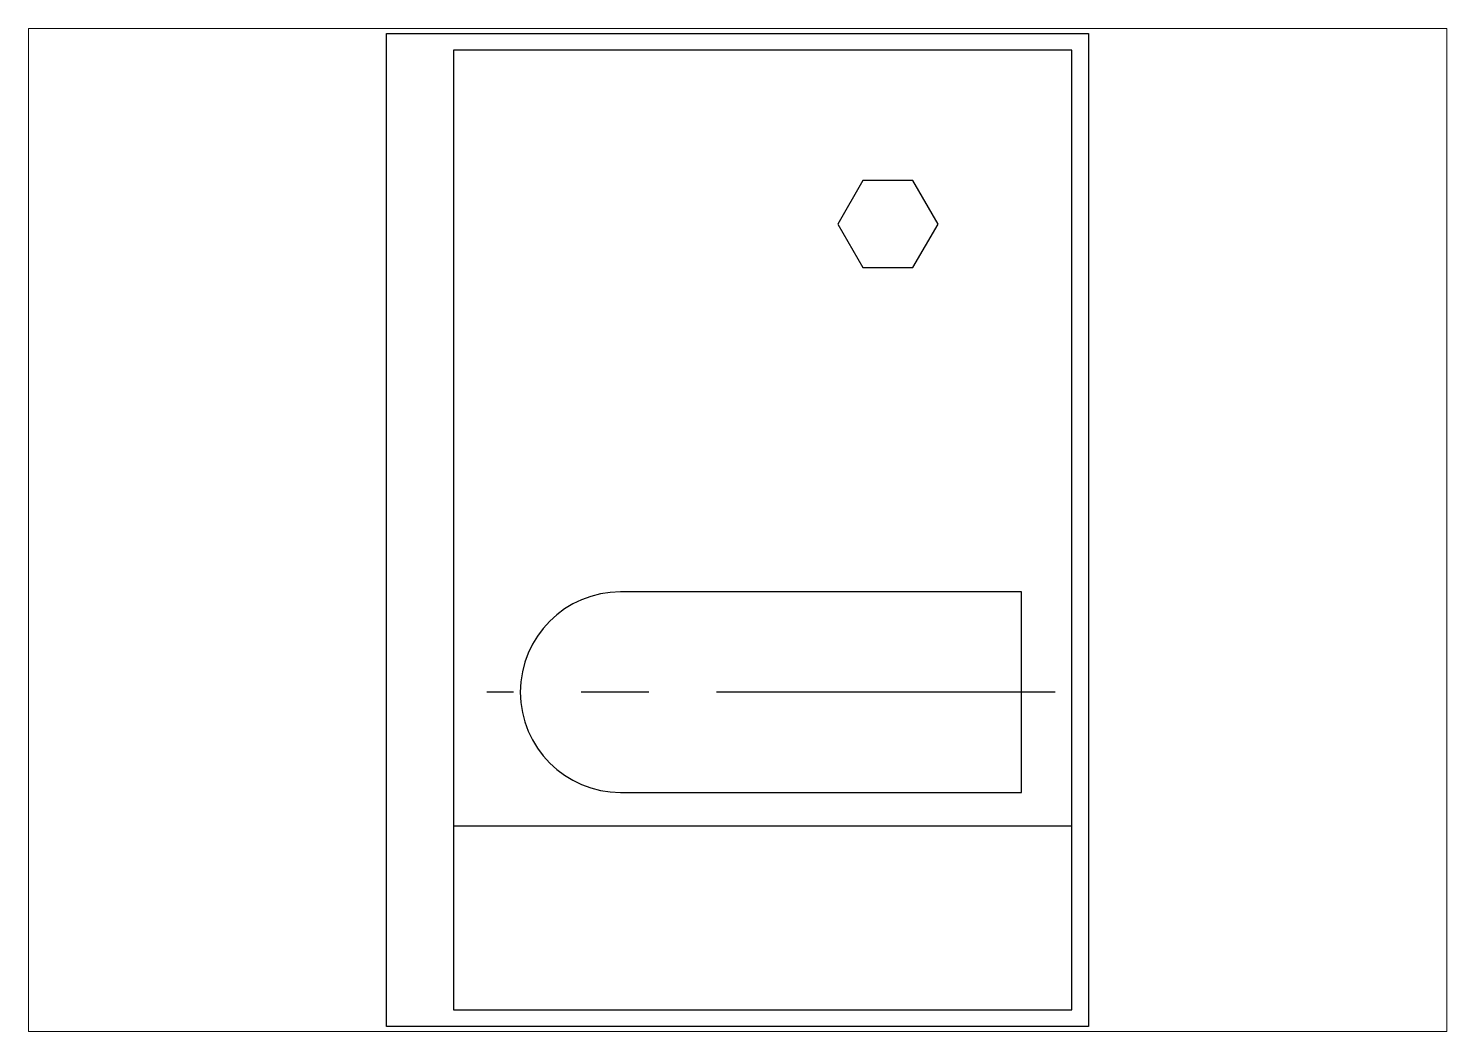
# Paper-space layout 'Лист1' of a CAD drawing. Header units: millimetres. Extents: x 30 to 267, y 21 to 189.
# The model-space entities are those that its viewports show. They can reach past a viewport. Long polylines and large blocks are cut down to what shows.
import ezdxf

# ---------------------------------------------------------------- set-up
doc = ezdxf.new("R2010")
doc.units = ezdxf.units.MM
doc.linetypes.add('осевая', pattern=[50.8, 31.75, -6.35, 6.35, -6.35])

msp = doc.modelspace()

# ---------------------------------------------------------------- linework, layer by layer
at = {"lineweight": -3}
for p, q in [((0, 0), (0, 297)), ((0, 297), (210, 297)), ((210, 297), (210, 0)), ((210, 0), (0, 0))]:
    msp.add_line(p, q, dxfattribs=at)
at = {"lineweight": 30}
for p, q in [((190, 130), (70, 130)), ((190, 70), (190, 130)), ((70, 70), (190, 70)), ((180, 70), (180, 70)), ((20, 60), (205, 60))]:
    msp.add_line(p, q, dxfattribs=at)
at = {"linetype": 'осевая', "lineweight": -3}
msp.add_line((200, 100), (30, 100), dxfattribs=at)
at = {"lineweight": 30}
for points in [[(20, 5), (205, 5), (205, 292), (20, 292)], [(142.5, 252.99), (135, 240), (142.5, 227.01), (157.5, 227.01), (165, 240), (157.5, 252.99)]]:
    msp.add_lwpolyline(points, close=True, dxfattribs=at)
msp.add_arc((70, 100), 30, 90, 270, dxfattribs=at)

psp = doc.layouts.new('Лист1')

# ---------------------------------------------------------------- viewports
at = {"layer": '0', "lineweight": 30}
psp.add_viewport(center=(148.51, 105.01), size=(237.61, 168.0125), view_center_point=(105, 148.5), view_height=300.083, dxfattribs=at)

doc.saveas('drawing.dxf')
